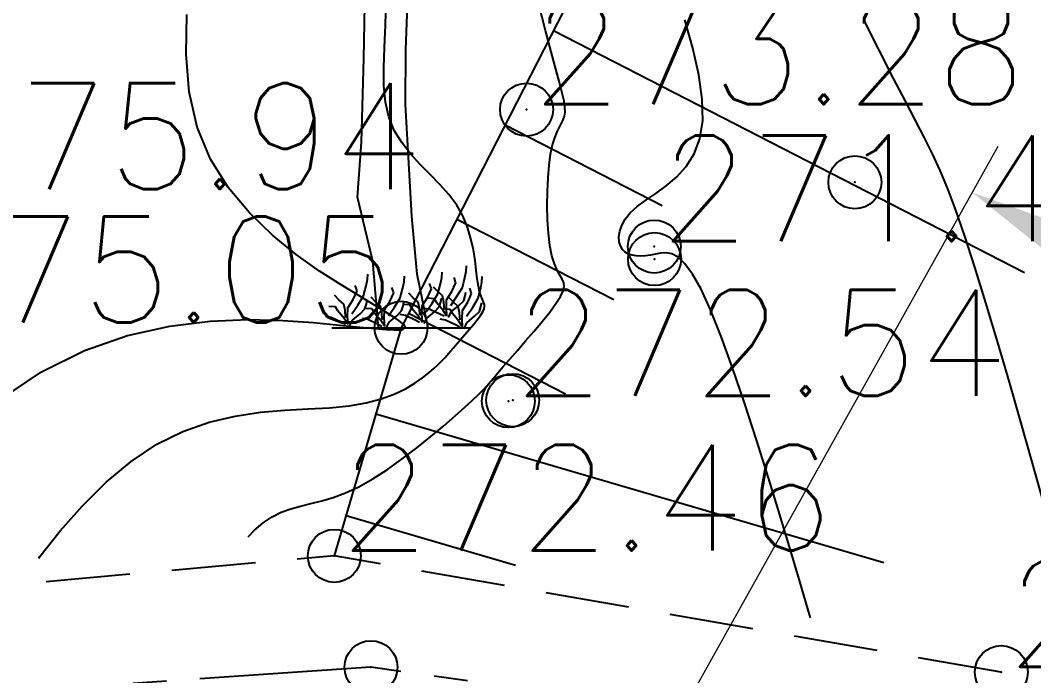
# Model space of a CAD drawing. Header units: millimetres. Extents: x 524954 to 526204, y 9523489 to 9524010.
# Drawn here: x 525318.77 to 525328.34, y 9523756.83 to 9523763.02 of the extents above; entities that cross this region are included whole.
import ezdxf
from ezdxf import colors
from ezdxf.entities.mleader import LeaderData, LeaderLine
from ezdxf.enums import TextEntityAlignment as Align
from ezdxf.math import Vec2, Vec3

# ---------------------------------------------------------------- set-up
doc = ezdxf.new("R2010")
doc.units = ezdxf.units.MM
doc.header["$PDMODE"] = 32
doc.header["$PDSIZE"] = 0.5
for name, pattern in [('ACAD_ISO12W100', [21, 12, -3, 0, -3, 0, -3]), ('AXES2', [28.575, 19.05, -3.175, 3.175, -3.175]), ('CACHE2', [4.7625, 3.175, -1.5875])]:
    doc.linetypes.add(name, pattern=pattern)
for name, color, linetype in [('Arbre', 34, 'ACAD_ISO12W100'), ('Caniveau', 5, 'CACHE2'), ('CN_01_00', 3, 'Continuous'), ('CN_02_00', 4, 'Continuous'), ('CN_05_00', 6, 'Continuous'), ('ETQ IMPAIR', 7, 'Continuous'), ('Haut_Talus', 30, 'Continuous'), ('Route - Bretelle de sortie - Construction', 7, 'Continuous'), ('Talus', 2, 'Continuous'), ('TopoAlt', 3, 'Continuous'), ('TOPOJIS', 7, 'Continuous')]:
    doc.layers.add(name, color=color, linetype=linetype)
doc.styles.add('Cotation', font='arial.ttf')
doc.styles.add('Simplex 1.0', font='Simplex.shx', dxfattribs={"width": 0.99, "height": 1})
doc.styles.get("Standard").update_dxf_attribs({"font": 'arial.ttf'})
doc.dimstyles.new('BRAZZAVILLE', dxfattribs={"dimtxt": 0.15, "dimasz": 0.2, "dimexe": 0.5, "dimexo": 0.5, "dimgap": 0.5, "dimtad": 0, "dimzin": 0, "dimdsep": 46, "dimtxsty": 'Cotation', "dimsah": 1, "dimcen": 0.1, "dimse1": 1, "dimse2": 1, "dimclrd": 1, "dimclre": 256, "dimclrt": 1, "dimaunit": 2, "dimazin": 0, "dimtfac": 1, "dimtdec": 4, "dimtofl": 0, "dimtmove": 0, "dimatfit": 1, "dimfxl": 1, "dimtolj": 1, "dimtzin": 0, "dimlwd": 0, "dimlwe": 0, "dimarcsym": 0})

# ---------------------------------------------------------------- blocks, each defined once
blk = doc.blocks.new('TCPOINT M')
at = {"color": 0}
blk.add_point((0, 0), dxfattribs=at)
at = {"layer": 'TopoAlt', "style": 'Simplex 1.0', "width": 0.99}
blk.add_attdef('ALT', (0.15, 0.15), '', height=1, dxfattribs=at)
blk = doc.blocks.new('v088')
at = {"linetype": 'Continuous'}
for p, q in [((0.0445, 2.6247), (0.064, 3.1786)), ((-0.3518, 2.5418), (-0.3436, 3.0457)), ((0.0429, 2.1085), (0.0445, 2.6247)), ((-0.3726, 1.7516), (-0.3518, 2.5418)), ((0.1022, 1.0525), (0.0429, 2.1085)), ((-0.4115, 1.2346), (-0.3726, 1.7516)), ((-0.2683, 0.6281), (-0.4115, 1.2346)), ((0.151, 0.5063), (0.1022, 1.0525)), ((-0.2127, 0), (-0.2683, 0.6281)), ((0.2565, 0), (0.151, 0.5063)), ((-0.6539, 0), (0.6539, 0))]:
    blk.add_line(p, q, dxfattribs=at)
at = {"color": 3, "linetype": 'Continuous'}
for p, q in [((0.6155, 0.5313), (0.6179, 0.5842)), ((-0.3173, 0.4544), (-0.3149, 0.5073)), ((0.0288, 0.4351), (0.0313, 0.488)), ((0.3847, 0.4736), (0.3871, 0.5265)), ((0.6034, 0.4736), (0.6155, 0.5313)), ((0.7645, 0.4303), (0.7669, 0.4832)), ((-0.4159, 0.3486), (-0.4327, 0.3991)), ((-0.3534, 0.3029), (-0.3294, 0.3967)), ((-0.3294, 0.3967), (-0.3173, 0.4544)), ((0.0168, 0.3774), (0.0288, 0.4351)), ((0.2861, 0.3678), (0.2693, 0.4183)), ((0.3462, 0.3414), (0.3053, 0.3847)), ((0.3486, 0.3221), (0.3726, 0.4159)), ((0.3726, 0.4159), (0.3847, 0.4736)), ((0.4808, 0.3438), (0.5169, 0.4255)), ((0.5169, 0.4255), (0.5001, 0.476)), ((0.5794, 0.3798), (0.6034, 0.4736)), ((0.7525, 0.3726), (0.7645, 0.4303)), ((-0.5866, 0.2645), (-0.6275, 0.3077)), ((-0.452, 0.2669), (-0.4159, 0.3486)), ((-0.4087, 0.214), (-0.3534, 0.3029)), ((-0.2404, 0.2452), (-0.2813, 0.2885)), ((-0.1058, 0.2476), (-0.0697, 0.3294)), ((-0.0697, 0.3294), (-0.0865, 0.3798)), ((-0.0072, 0.2837), (0.0168, 0.3774)), ((0.1154, 0.2837), (0.0745, 0.327)), ((0.25, 0.2861), (0.2861, 0.3678)), ((0.2933, 0.2332), (0.3486, 0.3221)), ((0.3919, 0.3005), (0.3462, 0.3414)), ((0.4039, 0.2428), (0.3919, 0.3005)), ((0.4303, 0.2645), (0.4808, 0.3438)), ((0.4688, 0.2092), (0.5241, 0.2909)), ((0.5241, 0.2909), (0.5794, 0.3798)), ((0.5914, 0.2548), (0.6058, 0.3029)), ((0.6058, 0.3029), (0.6131, 0.3366)), ((0.6299, 0.2428), (0.6659, 0.3246)), ((0.6659, 0.3246), (0.6491, 0.375)), ((0.7285, 0.2789), (0.7525, 0.3726)), ((-0.6179, 0.1971), (-0.6828, 0.2019)), ((-0.5962, 0.1587), (-0.6179, 0.1971)), ((-0.5409, 0.2236), (-0.5866, 0.2645)), ((-0.5289, 0.1659), (-0.5409, 0.2236)), ((-0.5025, 0.1875), (-0.452, 0.2669)), ((-0.464, 0.1322), (-0.4087, 0.214)), ((-0.3414, 0.1779), (-0.327, 0.226)), ((-0.327, 0.226), (-0.3197, 0.2596)), ((-0.1947, 0.2043), (-0.2404, 0.2452)), ((-0.1827, 0.1467), (-0.1947, 0.2043)), ((-0.1563, 0.1683), (-0.1058, 0.2476)), ((-0.1178, 0.113), (-0.0625, 0.1947)), ((-0.0625, 0.1947), (-0.0072, 0.2837)), ((0.0048, 0.1587), (0.0192, 0.2068)), ((0.0192, 0.2068), (0.0264, 0.2404)), ((0.0841, 0.2164), (0.0192, 0.2212)), ((0.1058, 0.1779), (0.0841, 0.2164)), ((0.1611, 0.2428), (0.1154, 0.2837)), ((0.1731, 0.1851), (0.1611, 0.2428)), ((0.1971, 0.125), (0.1995, 0.2068)), ((0.1995, 0.2068), (0.25, 0.2861)), ((0.238, 0.1515), (0.2933, 0.2332)), ((0.3149, 0.2741), (0.25, 0.2789)), ((0.3366, 0.2356), (0.3149, 0.2741)), ((0.3149, 0.1515), (0.3606, 0.1971)), ((0.3967, 0.1635), (0.3366, 0.2356)), ((0.3606, 0.1971), (0.375, 0.2452)), ((0.375, 0.2452), (0.3823, 0.2789)), ((0.4087, 0.1755), (0.4039, 0.2428)), ((0.4279, 0.1827), (0.4303, 0.2645)), ((0.4953, 0.2404), (0.4544, 0.2837)), ((0.4736, 0.1491), (0.5457, 0.2092)), ((0.5409, 0.1995), (0.4953, 0.2404)), ((0.5529, 0.1418), (0.5409, 0.1995)), ((0.5457, 0.2092), (0.5914, 0.2548)), ((0.5794, 0.1635), (0.6299, 0.2428)), ((0.6732, 0.1899), (0.7285, 0.2789)), ((0.7405, 0.1539), (0.7549, 0.2019)), ((0.7549, 0.2019), (0.7621, 0.2356)), ((-0.6611, 0.0962), (-0.7116, 0.1058)), ((-0.5674, 0.0529), (-0.6611, 0.0962)), ((-0.5361, 0.0865), (-0.5962, 0.1587)), ((-0.5241, 0.0986), (-0.5289, 0.1659)), ((-0.5049, 0.1058), (-0.5025, 0.1875)), ((-0.5001, 0.0361), (-0.5049, 0.1058)), ((-0.4592, 0.0721), (-0.3871, 0.1322)), ((-0.3871, 0.1322), (-0.3414, 0.1779)), ((-0.2717, 0.1779), (-0.3366, 0.1827)), ((-0.25, 0.1394), (-0.2717, 0.1779)), ((-0.1899, 0.0673), (-0.25, 0.1394)), ((-0.1779, 0.0793), (-0.1827, 0.1467)), ((-0.1587, 0.0865), (-0.1563, 0.1683)), ((-0.113, 0.0529), (-0.0409, 0.113)), ((-0.0409, 0.113), (0.0048, 0.1587)), ((0.0409, 0.1154), (-0.0096, 0.125)), ((0.1346, 0.0721), (0.0409, 0.1154)), ((0.1659, 0.1058), (0.1058, 0.1779)), ((0.2019, 0.0505), (0.1659, 0.1058)), ((0.1779, 0.1178), (0.1731, 0.1851)), ((0.2019, 0.0553), (0.1971, 0.125)), ((0.2717, 0.1731), (0.2212, 0.1827)), ((0.2428, 0.0914), (0.3149, 0.1515)), ((0.3654, 0.1298), (0.2717, 0.1731)), ((0.4063, 0.1082), (0.3654, 0.1298)), ((0.4327, 0.1082), (0.3967, 0.1635)), ((0.464, 0.1731), (0.3991, 0.1779)), ((0.4327, 0.113), (0.4279, 0.1827)), ((0.4496, 0.0986), (0.4736, 0.1491)), ((0.4856, 0.1346), (0.464, 0.1731)), ((0.5457, 0.0625), (0.4856, 0.1346)), ((0.5578, 0.0745), (0.5529, 0.1418)), ((0.577, 0.0817), (0.5794, 0.1635)), ((0.6179, 0.1082), (0.6732, 0.1899)), ((0.6227, 0.0481), (0.6948, 0.1082)), ((0.6948, 0.1082), (0.7405, 0.1539)), ((-0.5265, 0.0313), (-0.5674, 0.0529)), ((-0.5001, 0.0313), (-0.5361, 0.0865)), ((-0.4832, 0.0216), (-0.4592, 0.0721)), ((-0.3149, 0.0769), (-0.3654, 0.0865)), ((-0.2212, 0.0337), (-0.3149, 0.0769)), ((-0.1803, 0.012), (-0.2212, 0.0337)), ((-0.1539, 0.012), (-0.1899, 0.0673)), ((-0.1539, 0.0168), (-0.1587, 0.0865)), ((-0.137, 0.0024), (-0.113, 0.0529)), ((0.1755, 0.0505), (0.1346, 0.0721)), ((0.2188, 0.0409), (0.2428, 0.0914)), ((0.4207, 0.0721), (0.3702, 0.0817)), ((0.5145, 0.0288), (0.4207, 0.0721)), ((0.5554, 0.0072), (0.5145, 0.0288)), ((0.5818, 0.0072), (0.5457, 0.0625)), ((0.5818, 0.012), (0.577, 0.0817)), ((0.5986, -0.0024), (0.6227, 0.0481))]:
    blk.add_line(p, q, dxfattribs=at)
blk = doc.blocks.new('*D60')
at = {"layer": 'Defpoints', "color": 0, "transparency": 16777216}
for p in [(525388.8539, 9523727.2192), (525304.6539, 9523720.0879), (525365.7433, 9523685.9106)]:
    blk.add_point(p, dxfattribs=at)
at = {"layer": 'Route - Bretelle de sortie - Construction', "color": 1, "lineweight": 0, "transparency": 16777216}
for p, q in [((525304.898, 9523720.5242), (525328.0086, 9523761.8328)), ((525330.3826, 9523759.9317), (525351.4695, 9523748.1344)), ((525386.2358, 9523728.684), (525365.1489, 9523740.4813)), ((525365.9874, 9523686.347), (525389.098, 9523727.6556))]:
    blk.add_line(p, q, dxfattribs=at)
at = {"layer": 'Route - Bretelle de sortie - Construction', "color": 1, "transparency": 16777216}
for points in [[(525330.6267, 9523760.3681), (525330.1385, 9523759.4954), (525327.7645, 9523761.3965)], [(525386.4799, 9523729.1203), (525385.9917, 9523728.2476), (525388.8539, 9523727.2192)]]:
    blk.add_solid(points, dxfattribs=at)
at = {"layer": 'Route - Bretelle de sortie - Construction', "color": 1, "transparency": 16777216, "insert": (525358.3092, 9523744.3079), "char_height": 3, "attachment_point": 5, "rotation": 330.77462, "style": 'Cotation'}
blk.add_mtext('\\A1;Biseau\\P70.00 m', dxfattribs=at)

msp = doc.modelspace()

# ---------------------------------------------------------------- linework, layer by layer
at = {"layer": 'Caniveau', "ltscale": 0.25, "flags": 128}
msp.add_lwpolyline([(525328.0379, 9523756.8685), (525321.7373, 9523757.9658), (525312.1508, 9523757.1039), (525309.9221, 9523757.5093), (525303.9571, 9523759.2962), (525294.5794, 9523764.5888)], dxfattribs=at)
at = {"layer": 'Caniveau', "color": 4, "linetype": 'AXES2', "ltscale": 0.1, "flags": 128}
msp.add_lwpolyline([(525328.0213, 9523756.0648), (525326.3337, 9523756.3628), (525324.543, 9523756.5649), (525322.0833, 9523756.9144), (525312.3161, 9523756.2526), (525302.284, 9523759.0604), (525294.1892, 9523763.8941)], dxfattribs=at)
at = {"layer": 'CN_01_00', "flags": 128}
for points, elevation in [([(525320.9224, 9523758.1447), (525320.982, 9523758.2076), (525321.0641, 9523758.278), (525321.1492, 9523758.3352), (525321.2362, 9523758.3784), (525321.3256, 9523758.4109), (525321.4184, 9523758.4368), (525321.5155, 9523758.4605), (525321.6181, 9523758.4862), (525321.7269, 9523758.5182), (525321.843, 9523758.5607), (525321.9674, 9523758.618), (525322.1003, 9523758.6929), (525322.2386, 9523758.7824), (525322.3787, 9523758.8818), (525322.5166, 9523758.9867), (525322.6486, 9523759.0926), (525322.771, 9523759.1949), (525322.8799, 9523759.2891), (525322.9716, 9523759.3706), (525323.0436, 9523759.4364), (525323.0991, 9523759.4891), (525323.1424, 9523759.5326), (525323.178, 9523759.5709), (525323.2102, 9523759.6081), (525323.2437, 9523759.6481), (525323.2827, 9523759.6949), (525323.3318, 9523759.7526), (525323.3938, 9523759.8238), (525323.4661, 9523759.9059), (525323.5442, 9523759.9953), (525323.6241, 9523760.0879), (525323.7013, 9523760.18), (525323.7717, 9523760.2677), (525323.831, 9523760.3472), (525323.8748, 9523760.4147), (525323.9003, 9523760.4677), (525323.9093, 9523760.5097), (525323.9049, 9523760.5454), (525323.8903, 9523760.5797), (525323.8687, 9523760.6174), (525323.8432, 9523760.6632), (525323.817, 9523760.7221), (525323.7931, 9523760.7989), (525323.7743, 9523760.8965), (525323.7608, 9523761.0115), (525323.7524, 9523761.1382), (525323.749, 9523761.2714), (525323.7504, 9523761.4055), (525323.7563, 9523761.5353), (525323.7665, 9523761.6552), (525323.7809, 9523761.7599), (525323.7991, 9523761.8454), (525323.8197, 9523761.9137), (525323.8415, 9523761.9682), (525323.863, 9523762.0126), (525323.8827, 9523762.0501), (525323.8993, 9523762.0843), (525323.9113, 9523762.1187), (525323.9173, 9523762.1567), (525323.9161, 9523762.2021), (525323.9071, 9523762.2599), (525323.8899, 9523762.3356), (525323.8643, 9523762.4346), (525323.8298, 9523762.5622), (525323.786, 9523762.7238), (525323.7327, 9523762.9249), (525323.6694, 9523763.1707)], 273), ([(525328.4322, 9523758.4828), (525328.3337, 9523758.8407), (525328.2272, 9523759.2194), (525328.116, 9523759.6064), (525328.0036, 9523759.989), (525327.8934, 9523760.3548), (525327.7888, 9523760.6912), (525327.6932, 9523760.9857), (525327.6088, 9523761.2299), (525327.5326, 9523761.4322), (525327.4606, 9523761.6053), (525327.3887, 9523761.7618), (525327.3127, 9523761.9143), (525327.2285, 9523762.0756), (525327.132, 9523762.2581), (525327.0192, 9523762.4746), (525326.8873, 9523762.7337), (525326.7403, 9523763.0279)], 271)]:
    msp.add_lwpolyline(points, dxfattribs=dict(at, elevation=elevation))
at = {"layer": 'CN_02_00', "flags": 128}
for points, elevation in [([(525318.9452, 9523757.9458), (525318.9551, 9523757.9598), (525319.1473, 9523758.203), (525319.3574, 9523758.4396), (525319.5818, 9523758.6606), (525319.8173, 9523758.8569), (525320.0602, 9523759.0194), (525320.3073, 9523759.1417), (525320.5552, 9523759.2282), (525320.8006, 9523759.2857), (525321.0403, 9523759.3212), (525321.271, 9523759.3416), (525321.4894, 9523759.3539), (525321.6922, 9523759.365), (525321.8762, 9523759.3819), (525322.0388, 9523759.4098), (525322.1808, 9523759.4478), (525322.3034, 9523759.4932), (525322.4082, 9523759.5432), (525322.4965, 9523759.5951), (525322.5698, 9523759.6463), (525322.6296, 9523759.6941), (525322.6771, 9523759.7359), (525322.714, 9523759.7696), (525322.7424, 9523759.7965), (525322.7645, 9523759.8188), (525322.7828, 9523759.8385), (525322.7993, 9523759.8575), (525322.8164, 9523759.878), (525322.8364, 9523759.902), (525322.8615, 9523759.9315), (525322.8933, 9523759.968), (525322.9303, 9523760.0101), (525322.9704, 9523760.0558), (525323.0113, 9523760.1032), (525323.0508, 9523760.1504), (525323.0869, 9523760.1953), (525323.1172, 9523760.2361), (525323.1397, 9523760.2706), (525323.1528, 9523760.2979), (525323.1573, 9523760.32), (525323.1551, 9523760.3399), (525323.1477, 9523760.3607), (525323.1366, 9523760.3854), (525323.1236, 9523760.4168), (525323.1102, 9523760.4581), (525323.098, 9523760.5122), (525323.088, 9523760.5811), (525323.0785, 9523760.6632), (525323.0669, 9523760.7556), (525323.0509, 9523760.8557), (525323.0279, 9523760.9607), (525322.9957, 9523761.068), (525322.9517, 9523761.1749), (525322.8934, 9523761.2786), (525322.8198, 9523761.3772), (525322.7344, 9523761.4725), (525322.6422, 9523761.5667), (525322.5481, 9523761.6625), (525322.457, 9523761.7622), (525322.3738, 9523761.8684), (525322.3035, 9523761.9834), (525322.2509, 9523762.1097), (525322.2193, 9523762.2497), (525322.2054, 9523762.4049), (525322.204, 9523762.5768), (525322.2103, 9523762.767), (525322.2192, 9523762.9769), (525322.2255, 9523763.208)], 274), ([(525326.2356, 9523757.3811), (525326.2103, 9523757.4674), (525326.1345, 9523757.7226), (525326.0454, 9523758.0209), (525325.9455, 9523758.3521), (525325.8378, 9523758.703), (525325.7254, 9523759.0602), (525325.6115, 9523759.4107), (525325.4992, 9523759.7411), (525325.3915, 9523760.0383), (525325.2915, 9523760.289), (525325.2016, 9523760.4834), (525325.1213, 9523760.6257), (525325.0494, 9523760.7236), (525324.9845, 9523760.7848), (525324.9254, 9523760.8169), (525324.8709, 9523760.8275), (525324.8198, 9523760.8244), (525324.7707, 9523760.8152), (525324.7227, 9523760.8064), (525324.6762, 9523760.8), (525324.6317, 9523760.7968), (525324.5898, 9523760.7977), (525324.5512, 9523760.8035), (525324.5164, 9523760.815), (525324.4861, 9523760.8331), (525324.4608, 9523760.8586), (525324.4414, 9523760.892), (525324.4293, 9523760.9325), (525324.426, 9523760.979), (525324.4332, 9523761.0305), (525324.4524, 9523761.0857), (525324.4851, 9523761.1437), (525324.5331, 9523761.2033), (525324.5979, 9523761.2635), (525324.6796, 9523761.3239), (525324.7732, 9523761.3878), (525324.8721, 9523761.4594), (525324.9698, 9523761.5427), (525325.0597, 9523761.642), (525325.1353, 9523761.7613), (525325.1901, 9523761.9047), (525325.2176, 9523762.0764), (525325.2132, 9523762.2789), (525325.1802, 9523762.5085), (525325.1239, 9523762.7601), (525325.0496, 9523763.0283)], 272)]:
    msp.add_lwpolyline(points, dxfattribs=dict(at, elevation=elevation))
at = {"layer": 'CN_05_00', "elevation": 275, "flags": 128}
msp.add_lwpolyline([(525318.5704, 9523759.4357), (525318.9712, 9523759.7036), (525319.3784, 9523759.9051), (525319.7847, 9523760.0455), (525320.1828, 9523760.1346), (525320.565, 9523760.1818), (525320.9239, 9523760.1969), (525321.2519, 9523760.1895), (525321.5414, 9523760.1692), (525321.7849, 9523760.1457), (525321.9774, 9523760.1267), (525322.1229, 9523760.1134), (525322.2284, 9523760.1048), (525322.3003, 9523760.1001), (525322.3453, 9523760.0986), (525322.3702, 9523760.0995), (525322.3817, 9523760.1019), (525322.3862, 9523760.1051), (525322.3895, 9523760.1084), (525322.3926, 9523760.1116), (525322.3954, 9523760.1147), (525322.398, 9523760.1175), (525322.4002, 9523760.1202), (525322.4021, 9523760.1226), (525322.4036, 9523760.1247), (525322.4046, 9523760.1264), (525322.4052, 9523760.1278), (525322.4054, 9523760.1289), (525322.4053, 9523760.1298), (525322.405, 9523760.1308), (525322.4044, 9523760.132), (525322.4038, 9523760.1335), (525322.4032, 9523760.1355), (525322.4026, 9523760.1381), (525322.4013, 9523760.1418), (525322.3952, 9523760.1491), (525322.3793, 9523760.1625), (525322.3485, 9523760.1847), (525322.2981, 9523760.2186), (525322.2229, 9523760.2668), (525322.118, 9523760.3321), (525321.9785, 9523760.4171), (525321.8021, 9523760.5242), (525321.5978, 9523760.6552), (525321.3773, 9523760.8112), (525321.1523, 9523760.9936), (525320.9346, 9523761.2037), (525320.7358, 9523761.4428), (525320.5678, 9523761.7122), (525320.4421, 9523762.0133), (525320.3671, 9523762.3457), (525320.337, 9523762.7029), (525320.3424, 9523763.0769)], dxfattribs=at)
at = {"layer": 'Haut_Talus', "flags": 128}
msp.add_lwpolyline([(525331.9496, 9523874.7262), (525336.5516, 9523864.2964), (525344.7336, 9523863.4453), (525348.1239, 9523858.4504), (525349.1693, 9523854.6606), (525345.5541, 9523839.4853), (525345.2322, 9523831.8741), (525345.0785, 9523826.7424), (525343.9105, 9523824.8388), (525341.401, 9523810.757), (525339.9359, 9523806.8729), (525334.5218, 9523802.3816), (525330.7802, 9523794.9717), (525327.2423, 9523786.801), (525323.5488, 9523778.7649), (525322.1504, 9523772.5842), (525324.1178, 9523763.5299), (525322.3678, 9523760.1194), (525321.7373, 9523757.9658)], dxfattribs=at)
at = {"layer": 'Talus'}
for p, q in [((525323.8077, 9523762.9254), (525328.2562, 9523760.6428)), ((525323.3511, 9523762.0357), (525324.834, 9523761.2749)), ((525322.8946, 9523761.146), (525324.3775, 9523760.3852)), ((525322.4381, 9523760.2563), (525323.9209, 9523759.4954)), ((525322.1301, 9523759.3074), (525326.9286, 9523757.9024)), ((525321.8491, 9523758.3477), (525323.4486, 9523757.8793))]:
    msp.add_line(p, q, dxfattribs=at)

# ---------------------------------------------------------------- block references
at = {"layer": 'Arbre'}
msp.add_blockref('v088', (525322.3678, 9523760.1194), dxfattribs=at)
at = {"layer": 'TOPOJIS'}
ref = msp.add_blockref('TCPOINT M', (525323.5532, 9523762.1792, 273.28), dxfattribs=at)
ref.add_attrib('ALT', '273.28', (525323.6032, 9523762.2292, 273.28), dxfattribs={"layer": 'TopoAlt', "height": 1, "style": 'Simplex 1.0', "width": 0.99})
ref = msp.add_blockref('TCPOINT M', (525317.8487, 9523761.3794, 275.94), dxfattribs=at)
ref.add_attrib('ALT', '275.94', (525317.8987, 9523761.4294, 275.94), dxfattribs={"layer": 'TopoAlt', "height": 1, "style": 'Simplex 1.0', "width": 0.99})
ref = msp.add_blockref('TCPOINT M', (525324.7601, 9523760.8861, 271.46), dxfattribs=at)
ref.add_attrib('ALT', '271.46', (525324.8101, 9523760.9361, 271.46), dxfattribs={"layer": 'TopoAlt', "height": 1, "style": 'Simplex 1.0', "width": 0.99})
for p in [(525326.6551, 9523761.4928, 271.32), (525324.7626, 9523760.7678, 272.19), (525323.4225, 9523759.4357, 272.38), (525322.0833, 9523756.9144, 272.45)]:
    msp.add_blockref('TCPOINT M', p, dxfattribs=at)
ref = msp.add_blockref('TCPOINT M', (525322.3678, 9523760.1194, 275.05), dxfattribs=at)
ref.add_attrib('ALT', '275.05', dxfattribs={"layer": 'TopoAlt', "height": 1, "style": 'Simplex 1.0', "width": 0.99}).set_placement((525322.3178, 9523760.1694, 275.05), align=Align.RIGHT)
ref = msp.add_blockref('TCPOINT M', (525323.3816, 9523759.4267, 272.54), dxfattribs=at)
ref.add_attrib('ALT', '272.54', (525323.4316, 9523759.4767, 272.54), dxfattribs={"layer": 'TopoAlt', "height": 1, "style": 'Simplex 1.0', "width": 0.99})
ref = msp.add_blockref('TCPOINT M', (525321.7373, 9523757.9658, 272.46), dxfattribs=at)
ref.add_attrib('ALT', '272.46', (525321.7873, 9523758.0158, 272.46), dxfattribs={"layer": 'TopoAlt', "height": 1, "style": 'Simplex 1.0', "width": 0.99})
ref = msp.add_blockref('TCPOINT M', (525328.0379, 9523756.8685, 271.3), dxfattribs=at)
ref.add_attrib('ALT', '271.30', (525328.0879, 9523756.9185, 271.3), dxfattribs={"layer": 'TopoAlt', "height": 1, "style": 'Simplex 1.0', "width": 0.99})

# ---------------------------------------------------------------- dimensions: what is measured, and where the dimension line sits
at = {"layer": 'Route - Bretelle de sortie - Construction'}
dim = msp.add_aligned_dim(p1=(525304.6539, 9523720.0879), p2=(525365.7433, 9523685.9106), distance=47.3339, text='Biseau\\P<> m', dimstyle='BRAZZAVILLE', override={"dimtxt": 3, "dimasz": 3, "dimse1": 0, "dimse2": 0, "dimclre": 1}, dxfattribs=at)
dim.commit()
dim.dimension.update_dxf_attribs({"geometry": '*D60', "text_midpoint": (525358.3092, 9523744.3079)})

# ---------------------------------------------------------------- next in the draw order: leaders
at = {"layer": 'ETQ IMPAIR'}
ml = msp.add_multileader_mtext('Standard', dxfattribs=at)
ml.set_content('Cheminement des piétons', color=256)
ml.set_leader_properties()
ml.build(insert=Vec2(0, 0))
ml.multileader.update_dxf_attribs({"has_text_frame": 1, "dogleg_length": 2.5, "arrow_head_size": 3.5})
ctx = ml.context
ctx.base_point, ctx.char_height, ctx.arrow_head_size, ctx.landing_gap_size, ctx.plane_origin, ctx.plane_x_axis, ctx.plane_y_axis = Vec3(525328.6284, 9523792.8782), 3.5, 3.5, 0.8, Vec3(525468.1657, 9523659.7723), Vec3(0.864942, -0.501872), Vec3(0.501872, 0.864942)
ctx.text_align_type = 1
notes = []
notes.append((ctx, [(1, (1, 1, 0), (525326.466, 9523794.1328), (0.864942, -0.501872), 2.5, [(0, [(525289.2903, 9523763.2481)], 0, [])])]))
ctx.mtext.insert, ctx.mtext.text_direction, ctx.mtext.rotation, ctx.mtext.alignment, ctx.mtext.flow_direction = Vec3(525354.8219, 9523780.2647), Vec3(0.864942, -0.501872), 5.757423, 2, 5
ctx.mtext.has_bg_fill, ctx.mtext.bg_color, ctx.mtext.bg_scale_factor, ctx.mtext.bg_transparency, ctx.mtext.use_window_bg_color = 1, -1027028792, 1.5, 0, 1
for ctx, leaders in notes:
    for number, flags, end, landing, length, lines in leaders:
        leader = LeaderData()
        leader.index, (leader.has_last_leader_line, leader.has_dogleg_vector, leader.attachment_direction) = number, flags
        leader.last_leader_point, leader.dogleg_vector, leader.dogleg_length = Vec3(end), Vec3(landing), length
        for number, points, colour, breaks in lines:
            line = LeaderLine()
            line.index, line.vertices, line.color, line.breaks = number, Vec3.list(points), colors.encode_raw_color(colour), breaks
            leader.lines.append(line)
        ctx.leaders.append(leader)

doc.saveas('drawing.dxf')
